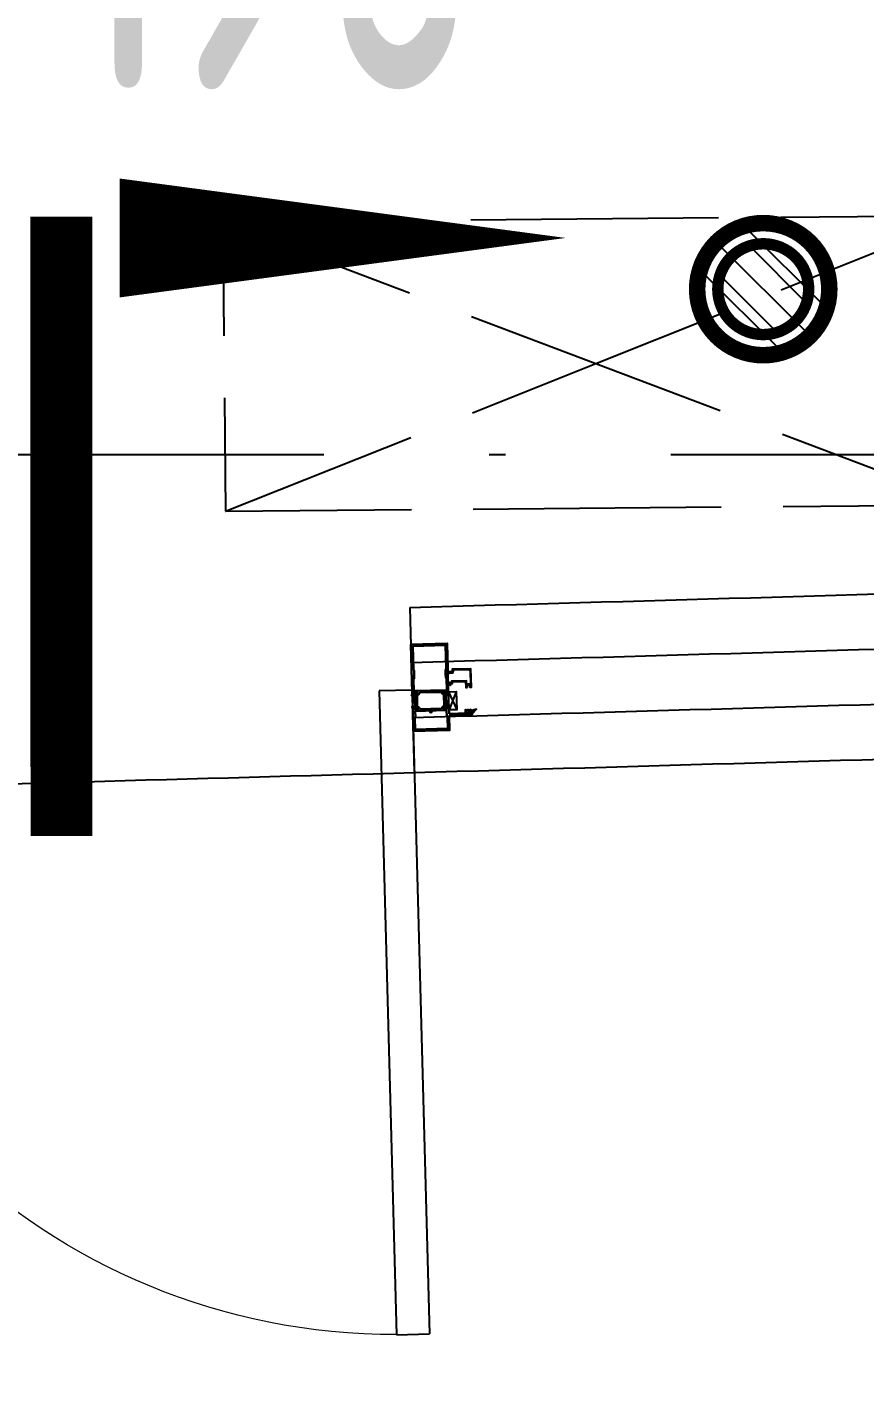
# Model space of a CAD drawing. Header units: inches. Extents: x 0 to 1813292486, y 0 to 3473589894.
# Drawn here: x 600613845 to 600614859, y 3473200096 to 3473201736 of the extents above; entities that cross this region are included whole.
import ezdxf

# ---------------------------------------------------------------- set-up
doc = ezdxf.new("R2010")
doc.units = ezdxf.units.IN
doc.header["$LTSCALE"] = 1000
doc.header["$MEASUREMENT"] = 0
doc.linetypes.add('AX-MALL-GIRD-200$0$DOTE', pattern=[2.42, 2, -0.2, 0.02, -0.2])
doc.linetypes.add('AX-MALL-WALL-P02-QT$0$DASH', pattern=[0.35, 0.25, -0.1])
for name, color, linetype in [('A-Anno-Note', 241, 'Continuous'), ('AX-MALL-DIM-P02$0$A-Anno-Dims', 3, 'Continuous'), ('AX-MALL-DIM-P02$0$A-Anno-Note', 241, 'Continuous'), ('AX-MALL-DIM-P02$0$A-Detl-Thin', 131, 'Continuous'), ('AX-MALL-DIM-SY-P02$0$DIM_IDEN', 3, 'Continuous'), ('AX-MALL-GIRD-200$0$A-Grid', 222, 'AX-MALL-GIRD-200$0$DOTE'), ('AX-MALL-P02-200$0$A-Anno-Note', 241, 'Continuous'), ('AX-MALL-WALL-P02$0$A-Anno-Note', 241, 'Continuous'), ('AX-MALL-WALL-P02-QT$0$A-Anno-Note', 241, 'Continuous'), ('AX-MALL-WALL-P02-QT$0$A-Curt', 151, 'Continuous'), ('AX-MALL-WALL-P02-QT$0$A-Detl-Patt', 8, 'Continuous'), ('AX-MALL-WALL-P02-QT$0$A-Detl-Thin', 131, 'Continuous'), ('AX-MALL-WALL-P02-QT$0$A-Fixt', 81, 'Continuous'), ('AX-MALL-WALL-P02-QT$0$A-Wind', 4, 'Continuous'), ('AX-MALL-WALL-P02-QT$0$GASKET', 2, 'Continuous'), ('AX-MALL-WALL-P02-QT$0$STSF', 2, 'Continuous'), ('AX-MALL-ZTKD-P02$0$A-Anno-Note', 241, 'Continuous'), ('PX-MALL-P02-LG$0$P-Drain-Fldr', 4, 'Continuous'), ('PX-MALL-P02-LG$0$P-Drain-Fldr-ARCH', 161, 'Continuous'), ('PX-MALL-P02-LG$0$P-Drain-Fldr-W100', 4, 'Continuous'), ('PX-MALL-P02-LG$0$P-Drain-Fldr-W50', 4, 'Continuous')]:
    doc.layers.add(name, color=color, linetype=linetype)
doc.layers.add('AX-MALL-WALL-P02-QT$0$AM_SUPPR', color=6, linetype='Continuous', lineweight=30)
doc.layers.add('AX-MALL-WALL-P02-QT$0$M-AUX-TO-ARCH', color=1, linetype='Continuous', plot=False)
doc.styles.add('AX-MALL-DIM-P02$0$_TCH_DIM', font='gbenor.shx')

# ---------------------------------------------------------------- blocks, each defined once
blk = doc.blocks.new('AX-MALL-GIRD-200')
at = {"layer": 'AX-MALL-GIRD-200$0$A-Grid'}
blk.add_line((600214611.2, 3473123083.7), (600572507.2, 3472989756.9), dxfattribs=at)
blk = doc.blocks.new('AX-MALL-WALL-P02-QT$0$tj')
at = {"layer": 'AX-MALL-WALL-P02-QT$0$A-Detl-Patt'}
h = blk.add_hatch(dxfattribs=at)
h.set_pattern_fill('STEEL', color=256, scale=100, angle=50.4318)
h.set_pattern_definition([(75, (-14278.2, 156289.83), (-153.340725, 41.08752), []), (75, (-14317.88, 156358.57), (-153.340725, 41.08752), [])])
edge = h.paths.add_edge_path()
edge.add_line((88101.3, 47666.6), (87883.9, 47459.8))
edge.add_line((87883.9, 47459.8), (91571.5, 43584.6))
edge.add_arc((262949.4, 558937.7), 543101.4, 251.605736, 260.028867)
edge.add_arc((172180.8, -2862.1), 27100, 64.71287, 96.9316, ccw=False)
edge.add_arc((262949, 558936.3), 543100, 261.615511, 271.725148)
edge.add_line((279299, 16082.5), (279299, 16382.7))
edge.add_arc((262949, 558936.3), 542800, 261.620204, 271.726101, ccw=False)
edge.add_arc((172180.8, -2862.1), 27400, 64.80632, 96.83816)
edge.add_arc((262949.4, 558937.7), 542801.4, 251.613639, 260.024173, ccw=False)
edge.add_line((91737.3, 43845.7), (88101.3, 47666.6))
blk.add_lwpolyline([(88103, 47737.3), (87813.2, 47461.6), (91543.9, 43541.1, 0.036779), (168908.9, 23989.2, -0.141654), (183742.1, 21592.7, 0.044166), (279349, 16034), (279349, 16434.2, -0.044144), (183859, 21979.8, 0.140545), (168919.8, 24393.5, -0.036705), (91764.9, 43889.2), (88103, 47737.3)], format="xyb", dxfattribs=at)
blk.add_lwpolyline([(88101.3, 47666.6), (87883.9, 47459.8), (91571.5, 43584.6, 0.036769), (168910.3, 24039.8, -0.141514), (183756.7, 21641.1, 0.04414), (279299, 16082.5), (279299, 16382.7, -0.044124), (183844.5, 21931.4, 0.140683), (168918.5, 24342.9, -0.036714), (91737.3, 43845.7)], format="xyb", close=True, dxfattribs=at)
blk = doc.blocks.new('AX-MALL-WALL-P02-QT$0$1')
at = {"layer": 'AX-MALL-WALL-P02-QT$0$A-Detl-Patt', "linetype": 'AX-MALL-WALL-P02-QT$0$DASH', "extrusion": (0, 0, -1)}
for p, q in [((108521.7, -109072.2), (108772.2, -108543.5)), ((108799.3, -108556.4), (108772.2, -108543.5)), ((108548.8, -109085), (108799.3, -108556.4)), ((109579.1, -109573.1), (109829.5, -109044.4)), ((109829.5, -109044.4), (109856.6, -109057.2)), ((109606.2, -109585.9), (109856.6, -109057.2)), ((108521.7, -109072.2), (108548.8, -109085)), ((109606.2, -109585.9), (109579.1, -109573.1))]:
    blk.add_line(p, q, dxfattribs=at)
at = {"layer": 'AX-MALL-WALL-P02-QT$0$A-Detl-Patt', "linetype": 'AX-MALL-WALL-P02-QT$0$DASH', "lineweight": 13, "extrusion": (0, 0, -1)}
blk.add_lwpolyline([(-108799.2, -108556.5, 0.406722), (-109064, -109329.1, 0.406722), (-109829.4, -109044.6)], format="xyb", dxfattribs=at)
at = {"layer": 'AX-MALL-WALL-P02-QT$0$A-Detl-Patt', "linetype": 'AX-MALL-WALL-P02-QT$0$DASH', "lineweight": 13}
blk.add_lwpolyline([(108478.9, -109162.6), (109563.4, -109676.3), (109649, -109495.5), (108564.5, -108981.8)], close=True, dxfattribs=at)
blk = doc.blocks.new('AX-MALL-WALL-P02-QT$0$JB-AC(O)-Hide')
for p, q in [((-225, 175), (-450, 175)), ((-450, 175), (-450, 37.5)), ((-450, 175), (-225, 87.5)), ((150, 175), (-150, 175)), ((450, 175), (225, 175)), ((225, 87.5), (450, 175)), ((450, 37.5), (450, 175)), ((-150, 58.3), (0, 0)), ((0, 0), (150, 58.3)), ((-150, -58.3), (0, 0)), ((0, 0), (150, -58.3)), ((-450, -37.5), (-450, -175)), ((450, -175), (450, -37.5)), ((-450, -175), (-225, -87.5)), ((225, -87.5), (450, -175)), ((-450, -175), (-225, -175)), ((-150, -175), (150, -175)), ((225, -175), (450, -175))]:
    blk.add_line(p, q)
blk = doc.blocks.new('AX-MALL-WALL-P02-QT$0$A$C0A607B9E')
at = {"linetype": 'Continuous'}
h = blk.add_hatch(dxfattribs=at)
h.set_pattern_fill('ANSI37', color=1)
h.set_pattern_definition([(45, (-14339043.6352, -8955566.6047), (-1.12253201513, 1.12253201513), []), (135, (-14339043.6352, -8955566.6047), (-1.12253201513, -1.12253201513), [])])
edge = h.paths.add_edge_path()
edge.add_arc((-0.9, 1.2), 0.3, 90, 158.929)
edge.add_arc((-10.5, 4.9), 10, 296.683, 338.929, ccw=False)
edge.add_arc((-5.9, -4.3), 0.3, 116.683, 276.6693)
edge.add_arc((-6.9, 4.3), 9, 276.6693, 314.4305)
edge.add_arc((-0.4, -2.3), 0.3, 15.9653, 134.4305, ccw=False)
edge.add_line((-0.1, -2.2), (0.3, -3.7))
edge.add_arc((0.7, -3.6), 0.4, 195.9653, 344.0347)
edge.add_line((1.1, -3.7), (1.5, -2.2))
edge.add_arc((1.8, -2.3), 0.3, 15.9653, 164.0347, ccw=False)
edge.add_line((2.1, -2.2), (2.5, -3.7))
edge.add_arc((2.9, -3.6), 0.4, 195.9653, 344.0347)
edge.add_line((3.3, -3.7), (3.7, -2.2))
edge.add_arc((4, -2.3), 0.3, 15.9653, 164.0347, ccw=False)
edge.add_line((4.3, -2.2), (4.7, -3.7))
edge.add_arc((5.1, -3.6), 0.4, 195.9653, 344.0347)
edge.add_line((5.5, -3.7), (5.9, -2.2))
edge.add_arc((6.2, -2.3), 0.3, 15.9653, 164.0347, ccw=False)
edge.add_line((6.5, -2.2), (6.9, -3.7))
edge.add_arc((7.3, -3.6), 0.4, 195.9653, 360)
edge.add_line((7.7, -3.6), (7.7, -0.3))
edge.add_arc((7.4, -0.3), 0.3, 0, 90)
edge.add_line((7.4, 0), (0, 0))
edge.add_line((0, 0), (0, 1.5))
edge.add_line((0, 1.5), (-0.9, 1.5))
at = {"color": 1, "linetype": 'Continuous'}
blk.add_lwpolyline([(-0.9, 1.5, 0.310169), (-1.2, 1.3, -0.18645), (-6, -4, 0.838998), (-5.9, -4.6, 0.166272), (-0.6, -2.1, -0.568456), (-0.1, -2.2), (0.3, -3.7, 0.754029), (1.1, -3.7), (1.5, -2.2, -0.754029), (2.1, -2.2), (2.5, -3.7, 0.754029), (3.3, -3.7), (3.7, -2.2, -0.754029), (4.3, -2.2), (4.7, -3.7, 0.754029), (5.5, -3.7), (5.9, -2.2, -0.754029), (6.5, -2.2), (6.9, -3.7, 0.869553), (7.7, -3.6), (7.7, -0.3, 0.414214), (7.4, 0), (0, 0), (0, 1.5)], format="xyb", close=True, dxfattribs=at)
blk = doc.blocks.new('AX-MALL-WALL-P02-QT$0$尺寸分格点')
at = {"ltscale": 10}
h = blk.add_hatch(color=1, dxfattribs=at)
h.dxf.hatch_style = 1
edge = h.paths.add_edge_path()
edge.add_line((0, -1.5), (0, 0))
edge.add_line((0, 0), (-1.5, 0))
edge.add_arc((0, 0), 1.5, 180, 270)
edge = h.paths.add_edge_path()
edge.add_line((0, 1.5), (0, 0))
edge.add_line((0, 0), (1.5, 0))
edge.add_arc((0, 0), 1.5, 0, 90)
for p, q in [((-2.5, 0), (2.5, 0)), ((0, -2.5), (0, 2.5))]:
    blk.add_line(p, q)
blk.add_circle((0, 0), 1.5)
blk = doc.blocks.new('AX-MALL-WALL-P02-QT$0$定位点')
blk.add_blockref('AX-MALL-WALL-P02-QT$0$尺寸分格点', (0, 0))
blk = doc.blocks.new('AX-MALL-WALL-P02-QT$0$A$C40565891')
h = blk.add_hatch()
h.set_pattern_fill('NET', color=6, scale=0.5, angle=315)
h.set_pattern_definition([(225, (-8954763.8857, -14331520.9494), (-1.12253201513, 1.12253201513), []), (135, (-8954763.8857, -14331520.9494), (1.12253201513, 1.12253201513), [])])
edge = h.paths.add_edge_path()
edge.add_line((-2.9, -1), (-17.1, -1))
edge.add_arc((-17.1, -2), 1, 90, 120)
edge.add_line((-17.6, -1.1), (-19.3, -2.1))
edge.add_line((-19.3, -2.1), (-19.6, -2.1))
edge.add_arc((-19.6, -1.7), 0.4, 180, 270, ccw=False)
edge.add_line((-20, -1.7), (-20, 1.7))
edge.add_arc((-19.6, 1.7), 0.4, 90, 180, ccw=False)
edge.add_line((-19.6, 2.1), (-19.3, 2.1))
edge.add_line((-19.3, 2.1), (-17.6, 1.1))
edge.add_arc((-17.1, 2), 1, 240, 270)
edge.add_line((-17.1, 1), (-2.9, 1))
edge.add_arc((-2.9, 2), 1, 270, 300)
edge.add_line((-2.4, 1.1), (-0.7, 2.1))
edge.add_line((-0.7, 2.1), (-0.4, 2.1))
edge.add_arc((-0.4, 1.7), 0.4, 0, 90, ccw=False)
edge.add_line((0, 1.7), (0, -1.7))
edge.add_arc((-0.4, -1.7), 0.4, 270, 360, ccw=False)
edge.add_line((-0.4, -2.1), (-0.7, -2.1))
edge.add_line((-0.7, -2.1), (-2.4, -1.1))
edge.add_arc((-2.9, -2), 1, 60, 90)
at = {"layer": 'AX-MALL-WALL-P02-QT$0$STSF', "lineweight": 40}
blk.add_lwpolyline([(-2.9, -1), (-17.1, -1, 0.131652), (-17.6, -1.1), (-19.3, -2.1), (-19.6, -2.1, -0.414214), (-20, -1.7), (-20, 1.7, -0.414214), (-19.6, 2.1), (-19.3, 2.1), (-17.6, 1.1, 0.131652), (-17.1, 1), (-2.9, 1, 0.131652), (-2.4, 1.1), (-0.7, 2.1), (-0.4, 2.1, -0.414214), (0, 1.7), (0, -1.7, -0.414214), (-0.4, -2.1), (-0.7, -2.1), (-2.4, -1.1, 0.131652)], format="xyb", close=True, dxfattribs=at)
blk = doc.blocks.new('AX-MALL-WALL-P02-QT$0$A$C5DA96DE0')
at = {"layer": 'AX-MALL-WALL-P02-QT$0$AM_SUPPR', "color": 3}
for points in [[(-22, 105.2), (-22, 46.6, -0.414214), (-21.7, 46.3), (-21.7, 45.3, -0.414214), (-21.9, 45.1), (-22.1, 45.1, 0.315299), (-22.3, 45), (-22.9, 43.4, 0.548619), (-22.7, 43.1), (-20, 43.3, 0.176327), (-19.8, 43.4), (-19.5, 43.8, 0.57735), (-19.5, 44.1), (-19.7, 44.1, -0.310745), (-19.9, 44.3), (-20.2, 46.2), (-20.2, 46.3, -0.664495), (-19.4, 46.7, 0.196262), (-19.2, 46.6), (-15.8, 46.6, -0.414214), (-15.5, 46.3), (-15.5, 46), (-16.5, 44.3, 0.57968), (-16.4, 44.1), (-15.1, 44.1, 0.266079), (-14.2, 44.6), (-13.3, 46.1, -0.266079), (-12.5, 46.6), (-12.5, 46.6), (12.5, 46.6, -0.266079), (13.3, 46.1), (14.2, 44.6, 0.266079), (15.1, 44.1), (16.4, 44.1, 0.57968), (16.5, 44.3), (15.5, 46), (15.5, 46.3, -0.414214), (15.8, 46.6), (19.2, 46.6, 0.196262), (19.4, 46.7, -0.664495), (20.2, 46.3), (20.2, 46.2), (19.9, 44.3, -0.310745), (19.7, 44.1), (19.5, 44.1, 0.57735), (19.5, 43.8), (19.8, 43.4, 0.176327), (20, 43.3), (22.7, 43.1, 0.548619), (22.9, 43.4), (22.3, 45, 0.315299), (22.1, 45.1), (21.9, 45.1, -0.414214), (21.7, 45.3), (21.7, 46.3, -0.414214), (22, 46.6), (22, 73.9)], [(-12.5, 26.6), (-12.5, 26.6, -0.266079), (-13.3, 27.1), (-14.2, 28.6, 0.266079), (-15.1, 29.1), (-16.4, 29.1, 0.57968), (-16.5, 28.9), (-15.5, 27.2), (-15.5, 26.9, -0.414214), (-15.8, 26.6), (-19.2, 26.6, 0.196262), (-19.4, 26.5, -0.664495), (-20.2, 26.9), (-20.2, 27), (-19.9, 28.9, -0.310745), (-19.7, 29.1), (-19.5, 29.1, 0.57735), (-19.5, 29.4), (-19.8, 29.8, 0.176327), (-20, 29.9), (-22.7, 30.1, 0.548619), (-22.9, 29.8), (-22.3, 28.2, 0.315299), (-22.1, 28.1), (-21.9, 28.1, -0.414214), (-21.7, 27.9), (-21.7, 26.9, -0.414214), (-22, 26.6), (-22, 0), (22, 0), (22, 18)], [(22, 20), (22, 26.6, -0.414214), (21.7, 26.9), (21.7, 27.9, -0.414214), (21.9, 28.1), (22.1, 28.1, 0.315299), (22.3, 28.2), (22.9, 29.8, 0.548619), (22.7, 30.1), (20, 29.9, 0.176327), (19.8, 29.8), (19.5, 29.4, 0.57735), (19.5, 29.1), (19.7, 29.1, -0.310745), (19.9, 28.9), (20.2, 27), (20.2, 26.9, -0.664495), (19.4, 26.5, 0.196262), (19.2, 26.6), (15.8, 26.6, -0.414214), (15.5, 26.9), (15.5, 27.2), (16.5, 28.9, 0.57968), (16.4, 29.1), (15.1, 29.1, 0.266079), (14.2, 28.6), (13.3, 27.1, -0.266079), (12.5, 26.6), (-12.5, 26.6)]]:
    blk.add_lwpolyline(points, format="xyb", dxfattribs=at)
for points in [[(22, 73.9), (22, 73.9), (22, 105.2), (-22, 105.2)], [(-19.8, 103), (-19.8, 103), (-19.8, 74.7), (-19, 73.7), (-19, 68.7), (-19, 63.7), (-20, 62.7), (-20, 48.8), (20, 48.8), (20, 62.7), (19, 63.7), (19, 68.7), (19, 73.7), (19.8, 74.7), (19.8, 103), (-19.8, 103)], [(-19, 24.4), (-19, 16.6), (-19.8, 15.6), (-19.8, 2.2), (-19.8, 2.2), (19.8, 2.2), (19.8, 15.6), (19, 16.6), (19, 24.4), (-19, 24.4)], [(22, 20), (44, 20), (44, 20.4), (45, 20.1), (45, 20.4), (46, 20.1), (46, 20.4), (47, 20.1), (47, 20.4), (48, 20.1), (48, 20.4), (49, 20.4), (49, 18), (22, 18)]]:
    blk.add_lwpolyline(points, dxfattribs=at)
at = {"color": 6, "ltscale": 10, "xscale": -0.9999999999999999, "rotation": 90}
blk.add_blockref('AX-MALL-WALL-P02-QT$0$A$C40565891', (-17.7, 26.6), dxfattribs=at)
at = {"color": 6, "ltscale": 10, "rotation": 270}
blk.add_blockref('AX-MALL-WALL-P02-QT$0$A$C40565891', (17.7, 26.6), dxfattribs=at)
blk = doc.blocks.new('AX-MALL-WALL-P02-QT$0$A$C3D8E1D5A')
at = {"color": 3, "ltscale": 10}
blk.add_lwpolyline([(-25, -18.8), (-25, -17.5), (-23, -17.5), (-23, -15.5), (-7, -15.5), (-7, -22.5), (-5.3, -22.5, 0.414214), (-5, -22.2), (-5, -21.8, 0.414), (-5.3, -21.5), (-5.7, -21.5, -0.483847), (-6, -21.1), (-5.7, -19.9), (-1.3, -19.9), (-1, -21.1, -0.47418), (-1.3, -21.5), (-1.7, -21.5, 0.414), (-2, -21.8), (-2, -22.2, 0.414214), (-1.7, -22.5), (0, -22.5), (0, 0), (-22.9, 0), (-22.9, -1), (-22.4, -1), (-22.4, -3, -0.414214), (-22.9, -3.5), (-25, -3.5), (-25.5, -2.9, 0.498868), (-25.9, -2.9), (-27.4, -5, 0.819287), (-27, -5.5), (-25.5, -4.5), (-22.9, -4.5, 0.414214), (-21.4, -3), (-21.4, -1), (-3.2, -1, -0.414209), (-1, -3.2), (-1, -18.5), (-6, -18.5), (-6, -14.5), (-24, -14.5), (-24, -16.5), (-25, -16.5), (-27.2, -16.5, 0.658242), (-27.6, -17.3), (-25.9, -19.1, 0.682714), (-25, -18.8)], format="xyb", dxfattribs=at)
blk = doc.blocks.new('AX-MALL-WALL-P02-QT$0$A$C3EB17898')
at = {"color": 6}
for p, q in [((22, 23), (31.3, 1)), ((31.3, 23), (22, 1))]:
    blk.add_line(p, q, dxfattribs=at)
blk.add_lwpolyline([(22, 23), (31.3, 23), (31.3, 1), (22, 1)], close=True, dxfattribs=at)
at = {"color": 6, "ltscale": 10}
for name, p in [('AX-MALL-WALL-P02-QT$0$A$C5DA96DE0', (0, -23.7)), ('AX-MALL-WALL-P02-QT$0$A$C3D8E1D5A', (49.9, 50.2))]:
    blk.add_blockref(name, p, dxfattribs=at)
at = {"color": 6, "ltscale": 10, "rotation": 180}
blk.add_blockref('AX-MALL-WALL-P02-QT$0$A$C0A607B9E', (49, -3.3), dxfattribs=at)
at = {"layer": 'AX-MALL-WALL-P02-QT$0$GASKET', "extrusion": (0, 0, -1), "zscale": -1, "rotation": 270}
blk.add_blockref('AX-MALL-WALL-P02-QT$0$定位点', (0, 0), dxfattribs=at)
blk = doc.blocks.new('AX-MALL-WALL-P02-QT$0$mqst2')
at = {"color": 6, "ltscale": 10, "rotation": 1.542679138434623}
blk.add_blockref('AX-MALL-WALL-P02-QT$0$A$C3EB17898', (400743.6, -46367), dxfattribs=at)
blk = doc.blocks.new('AX-MALL-WALL-P02-QT$0$$DorLib2D$00000002')
for p, q in [((-0.5, 0), (-0.5, 0.4875)), ((-0.475, 0.4875), (-0.5, 0.4875)), ((-0.475, 0), (-0.475, 0.4875)), ((0.475, 0), (0.475, 0.4875)), ((0.475, 0.4875), (0.5, 0.4875)), ((0.5, 0), (0.5, 0.4875)), ((-0.5, 0), (-0.475, 0)), ((0.5, 0), (0.475, 0))]:
    blk.add_line(p, q)
at = {"lineweight": 13}
for centre, start, end in [((-0.4875, 0), 0, 88.5307), ((0.4875, 0), 91.4693, 180)]:
    blk.add_arc(centre, 0.4875, start, end, dxfattribs=at)
blk = doc.blocks.new('AX-MALL-WALL-P02-QT')
at = {"layer": 'AX-MALL-WALL-P02-QT$0$A-Curt'}
blk.add_line((600411545, 3473049522.3), (600411480.2, 3473049333.1), dxfattribs=at)
for radius, start in [(539800.1, 251.184113), (539866.8, 251.184103), (539933.5, 251.184092), (540000.1, 251.184082)]:
    blk.add_arc((600585645.8, 3473560475.5), radius, start, 251.271686, dxfattribs=at)
at = {"layer": 'AX-MALL-WALL-P02-QT$0$A-Wind'}
blk.add_arc((600585645.8, 3473560475.5), 540000.1, 251.014317, 251.184082, dxfattribs=at)
at = {"layer": 'AX-MALL-WALL-P02-QT$0$A-Anno-Note', "rotation": 339.5681613092181}
blk.add_blockref('AX-MALL-WALL-P02-QT$0$mqst2', (600052179.3, 3473232742.4), dxfattribs=at)
at = {"layer": 'AX-MALL-WALL-P02-QT$0$A-Detl-Thin', "rotation": 339.5681613091762}
blk.add_blockref('AX-MALL-WALL-P02-QT$0$tj', (600144118.7, 3473128496.3), dxfattribs=at)
at = {"layer": 'AX-MALL-WALL-P02-QT$0$A-Fixt', "rotation": 340.0609632634275}
blk.add_blockref('AX-MALL-WALL-P02-QT$0$JB-AC(O)-Hide', (600411859.2, 3473049720.5), dxfattribs=at)
at = {"layer": 'AX-MALL-WALL-P02-QT$0$A-Wind'}
blk.add_blockref('AX-MALL-GIRD-200', (0, 0), dxfattribs=at)
at = {"layer": 'AX-MALL-WALL-P02-QT$0$A-Wind', "xscale": 1600, "yscale": -1600, "zscale": 200, "rotation": 341.0991992100869}
blk.add_blockref('AX-MALL-WALL-P02-QT$0$$DorLib2D$00000002', (600410755.8, 3473049686.8), dxfattribs=at)
at = {"layer": 'AX-MALL-WALL-P02-QT$0$M-AUX-TO-ARCH', "rotation": 6.469196985723304}
blk.add_blockref('AX-MALL-WALL-P02-QT$0$1', (600290391.7, 3473146977.5), dxfattribs=at)
blk = doc.blocks.new('AX-MALL-WALL-P02')
at = {"layer": 'AX-MALL-WALL-P02$0$A-Anno-Note'}
blk.add_blockref('AX-MALL-WALL-P02-QT', (0, 0), dxfattribs=at)
blk = doc.blocks.new('PX-MALL-P02-LG$0$A$C5A9C1854')
at = {"layer": 'PX-MALL-P02-LG$0$P-Drain-Fldr-W50', "ltscale": 0.7}
for p, q in [((52.4, -16.8), (-16.8, 52.4)), ((38.9, -38.9), (-38.9, 38.9)), ((16.8, -52.4), (-52.4, 16.8))]:
    blk.add_line(p, q, dxfattribs=at)
at = {"layer": 'PX-MALL-P02-LG$0$P-Drain-Fldr-W50', "ltscale": 0.7, "const_width": 13.8}
blk.add_lwpolyline([(-55, 0, 1), (55, 0, 1)], format="xyb", close=True, dxfattribs=at)
blk = doc.blocks.new('PX-MALL-P02-LG$0$A$C7D2520B3')
at = {"layer": 'PX-MALL-P02-LG$0$P-Drain-Fldr', "ltscale": 0.7}
for p, q in [((78.5, -25.2), (-25.2, 78.5)), ((58.3, -58.3), (-58.3, 58.3)), ((25.2, -78.5), (-78.5, 25.2))]:
    blk.add_line(p, q, dxfattribs=at)
at = {"layer": 'PX-MALL-P02-LG$0$P-Drain-Fldr', "ltscale": 0.7, "const_width": 20}
blk.add_lwpolyline([(0, -80, 1), (0, 80, 1)], format="xyb", close=True, dxfattribs=at)
blk = doc.blocks.new('PX-MALL-P02-LG$0$A$C2257314B')
at = {"layer": 'PX-MALL-P02-LG$0$P-Drain-Fldr-ARCH', "ltscale": 0.7}
for p, q in [((52.4, -16.8), (-16.8, 52.4)), ((38.9, -38.9), (-38.9, 38.9)), ((16.8, -52.4), (-52.4, 16.8))]:
    blk.add_line(p, q, dxfattribs=at)
for start, end in [(0, 180), (180, 0)]:
    blk.add_arc((0, 0), 55, start, end, dxfattribs=at)
blk = doc.blocks.new('PX-MALL-P02-LG$0$P-Drain-Fldr')
blk.add_blockref('PX-MALL-P02-LG$0$A$C2257314B', (0, 0))
at = {"layer": 'PX-MALL-P02-LG$0$P-Drain-Fldr-W100'}
blk.add_blockref('PX-MALL-P02-LG$0$A$C7D2520B3', (0, 0), dxfattribs=at)
at = {"layer": 'PX-MALL-P02-LG$0$P-Drain-Fldr-W50'}
blk.add_blockref('PX-MALL-P02-LG$0$A$C5A9C1854', (0, 0), dxfattribs=at)
blk = doc.blocks.new('PX-MALL-P02-LG')
at = {"layer": 'PX-MALL-P02-LG$0$P-Drain-Fldr', "rotation": 339.5681612843863}
blk.add_blockref('PX-MALL-P02-LG$0$P-Drain-Fldr', (600412080.4, 3473049734.2), dxfattribs=at)
blk = doc.blocks.new('AX-MALL-ZTKD-P02')
at = {"layer": 'AX-MALL-ZTKD-P02$0$A-Anno-Note'}
blk.add_blockref('AX-MALL-GIRD-200', (0, 0), dxfattribs=at)
blk = doc.blocks.new('AX-MALL-DIM-SY-P02')
at = {"layer": 'AX-MALL-DIM-SY-P02$0$DIM_IDEN', "const_width": 75}
blk.add_lwpolyline([(600411314.9, 3473050113.2), (600411053.2, 3473049410.3)], dxfattribs=at)
blk = doc.blocks.new('AX-MALL-DIM-P02')
at = {"layer": 'AX-MALL-DIM-P02$0$A-Anno-Dims'}
blk.add_lwpolyline([(600411271.3, 3473050101.7, 0, 0, 0), (600411878, 3473049875.8, 0, 144, 0), (600411371.9, 3473050064.3, 0, 0, 0)], format="xyseb", dxfattribs=at)
blk.add_blockref('AX-MALL-DIM-SY-P02', (0, 0), dxfattribs=at)
at = {"layer": 'AX-MALL-DIM-P02$0$A-Detl-Thin'}
blk.add_blockref('AX-MALL-ZTKD-P02', (0, 0), dxfattribs=at)
at = {"layer": 'AX-MALL-DIM-P02$0$A-Anno-Note', "style": 'AX-MALL-DIM-P02$0$_TCH_DIM', "width": 0.7}
blk.add_text('1%', height=535.5, rotation=339.5682, dxfattribs=at).set_placement((600411353.2, 3473050263.5))
blk = doc.blocks.new('AX-MALL-P02-200')
at = {"layer": 'AX-MALL-P02-200$0$A-Anno-Note'}
blk.add_blockref('AX-MALL-WALL-P02', (0, 0), dxfattribs=at)
for name in ['AX-MALL-DIM-P02', 'PX-MALL-P02-LG']:
    blk.add_blockref(name, (0, 0), dxfattribs=at)

msp = doc.modelspace()

# ---------------------------------------------------------------- block references
at = {"layer": 'A-Anno-Note', "rotation": 20.43183869077545}
msp.add_blockref('AX-MALL-P02-200', (1250392458.5, 9048125.7), dxfattribs=at)

doc.saveas('drawing.dxf')
